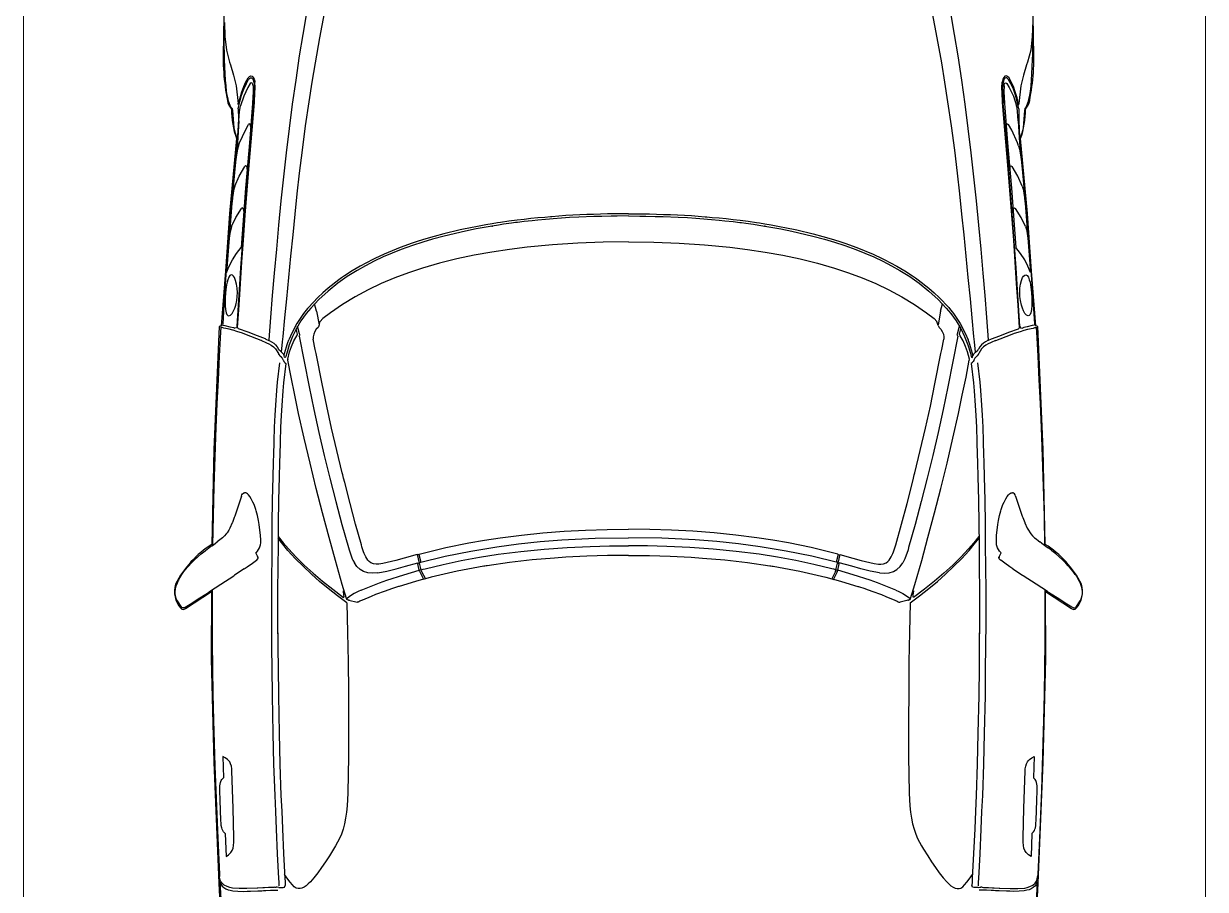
# Model space of a CAD drawing. Header units: inches. Extents: x 13 to 261, y -112 to -47.
# Drawn here: x 80.08 to 82.48, y -69.636 to -67.878 of the extents above; entities that cross this region are included whole.
import ezdxf

# ---------------------------------------------------------------- set-up
doc = ezdxf.new("R2010")
doc.units = ezdxf.units.IN
doc.header["$MEASUREMENT"] = 0
doc.layers.add('CAJONES', color=3, linetype='Continuous', lineweight=20)
doc.layers.add('CONTORNO', color=7, linetype='Continuous')

msp = doc.modelspace()

# ---------------------------------------------------------------- linework, layer by layer
for p, q in [((80.4982, -67.9566), (80.5, -67.962)), ((82.1186, -67.9566), (82.1168, -67.962)), ((80.5492, -67.995), (80.5496, -67.997)), ((82.0676, -67.995), (82.0672, -67.997)), ((80.5036, -68.0504), (80.504, -68.0544)), ((82.1132, -68.0504), (82.1128, -68.0544)), ((80.6748, -68.462), (80.6708, -68.447)), ((81.942, -68.462), (81.946, -68.447)), ((80.6748, -68.462), (80.6798, -68.49)), ((81.942, -68.462), (81.937, -68.49)), ((80.6404, -68.5078), (80.6364, -68.4924)), ((80.6798, -68.491), (80.6778, -68.4948)), ((81.937, -68.491), (81.939, -68.4948)), ((81.9764, -68.5078), (81.9804, -68.4924)), ((80.6362, -68.5084), (80.6336, -68.4978)), ((81.9806, -68.5084), (81.9832, -68.4978)), ((80.6162, -68.5592), (80.6164, -68.5598)), ((80.6162, -68.5606), (80.6162, -68.5604)), ((82.0006, -68.5592), (82.0004, -68.5598)), ((82.0006, -68.5606), (82.0006, -68.5604)), ((80.5222, -68.8376), (80.509, -68.8782)), ((82.0946, -68.8376), (82.1078, -68.8782)), ((80.509, -68.8782), (80.5078, -68.8808)), ((82.1078, -68.8782), (82.109, -68.8808)), ((80.7396, -68.9422), (80.7408, -68.9464)), ((80.7408, -68.9464), (80.7474, -68.9652)), ((81.876, -68.9464), (81.8694, -68.9652)), ((81.8772, -68.9422), (81.876, -68.9464)), ((80.7474, -68.9652), (80.7486, -68.9676)), ((80.7486, -68.9676), (80.7516, -68.9732)), ((80.8824, -68.956), (80.8794, -68.9566)), ((80.8794, -68.9562), (80.883, -68.974)), ((80.8836, -68.9738), (80.8806, -68.9746)), ((80.883, -68.9552), (80.8914, -68.9532)), ((80.8842, -68.9724), (80.8836, -68.9738)), ((80.8872, -68.9874), (80.8842, -68.974)), ((81.7338, -68.9552), (81.7254, -68.9532)), ((81.7296, -68.9874), (81.7326, -68.974)), ((81.7326, -68.9724), (81.7332, -68.9738)), ((81.7332, -68.9738), (81.7362, -68.9746)), ((81.7374, -68.9562), (81.7338, -68.974)), ((81.7344, -68.956), (81.7374, -68.9566)), ((81.8682, -68.9676), (81.8652, -68.9732)), ((81.8694, -68.9652), (81.8682, -68.9676)), ((80.5276, -68.9854), (80.508, -68.9982)), ((80.8862, -68.9872), (80.8834, -68.988)), ((80.8846, -68.9916), (80.8922, -69.0064)), ((80.8862, -68.9872), (80.8872, -68.9874)), ((80.8882, -68.9906), (80.8872, -68.9874)), ((80.8882, -68.9906), (80.8958, -69.0054)), ((81.7286, -68.9906), (81.721, -69.0054)), ((81.7322, -68.9916), (81.7246, -69.0064)), ((81.7286, -68.9906), (81.7296, -68.9874)), ((81.7306, -68.9872), (81.7296, -68.9874)), ((81.7306, -68.9872), (81.7334, -68.988)), ((82.0892, -68.9854), (82.1088, -68.9982)), ((80.7654, -69.0284), (80.8026, -69.0134)), ((80.8952, -69.0058), (80.8922, -69.0066)), ((80.8958, -69.0054), (80.8952, -69.0058)), ((80.9074, -69.0024), (80.8958, -69.0054)), ((81.7094, -69.0024), (81.721, -69.0054)), ((81.721, -69.0054), (81.7216, -69.0058)), ((81.7216, -69.0058), (81.7246, -69.0066)), ((81.8514, -69.0284), (81.8142, -69.0134)), ((80.7304, -69.0386), (80.7292, -69.0296)), ((80.7294, -69.0434), (80.7306, -69.0412)), ((80.7306, -69.0412), (80.7304, -69.0386)), ((81.8862, -69.0412), (81.8864, -69.0386)), ((81.8874, -69.0434), (81.8862, -69.0412)), ((81.8864, -69.0386), (81.8876, -69.0296)), ((80.3918, -69.0504), (80.4006, -69.0636)), ((80.7384, -69.0484), (80.7404, -69.049)), ((80.7404, -69.049), (80.757, -69.0532)), ((81.8764, -69.049), (81.8598, -69.0532)), ((81.8784, -69.0484), (81.8764, -69.049)), ((82.225, -69.0504), (82.2162, -69.0636)), ((80.4844, -69.3666), (80.4856, -69.4096)), ((82.1324, -69.3666), (82.1312, -69.4096)), ((80.4894, -69.5224), (80.491, -69.5692)), ((82.1274, -69.5224), (82.1258, -69.5692)), ((80.59, -69.632), (80.5926, -69.632)), ((82.0268, -69.632), (82.0242, -69.632))]:
    msp.add_line(p, q)
for points in [[(80.6546, -67.8564), (80.6468, -67.8998), (80.6398, -67.9434), (80.6324, -67.9926), (80.6254, -68.0418), (80.6192, -68.0912), (80.6132, -68.1406), (80.6078, -68.1894), (80.6026, -68.2382), (80.5978, -68.2872), (80.5932, -68.336), (80.5888, -68.385), (80.5848, -68.43), (80.5812, -68.475), (80.5778, -68.52)], [(80.6068, -68.5134), (80.6106, -68.4752), (80.6142, -68.437), (80.6186, -68.3936), (80.6228, -68.3504), (80.627, -68.307), (80.6312, -68.2652), (80.6356, -68.2234), (80.6404, -68.1816), (80.646, -68.1352), (80.6526, -68.0858), (80.6598, -68.0366), (80.6658, -67.997), (80.6724, -67.9574), (80.6814, -67.907), (80.691, -67.8568)], [(82.01, -68.5134), (82.0062, -68.4752), (82.0026, -68.437), (81.9982, -68.3936), (81.994, -68.3504), (81.9898, -68.307), (81.9856, -68.2652), (81.9812, -68.2234), (81.9764, -68.1816), (81.9708, -68.1352), (81.9642, -68.0858), (81.957, -68.0366), (81.951, -67.997), (81.9444, -67.9574), (81.9354, -67.907), (81.9258, -67.8568)], [(81.9622, -67.8564), (81.97, -67.8998), (81.977, -67.9434), (81.9844, -67.9926), (81.9914, -68.0418), (81.9976, -68.0912), (82.0036, -68.1406), (82.009, -68.1894), (82.0142, -68.2382), (82.019, -68.2872), (82.0236, -68.336), (82.028, -68.385), (82.032, -68.43), (82.0356, -68.475), (82.039, -68.52)], [(80.5036, -68.0504), (80.5016, -68.0482), (80.4994, -68.044), (80.4962, -68.0354), (80.4952, -68.0314), (80.4936, -68.024), (80.4922, -68.015), (80.491, -68.0046), (80.49, -67.9928), (80.489, -67.9796), (80.4884, -67.966), (80.4884, -67.9642), (80.488, -67.9522), (80.4876, -67.9396), (80.4874, -67.9226), (80.4874, -67.9192), (80.4874, -67.9), (80.4876, -67.8802)], [(80.4876, -67.8758), (80.4888, -67.904), (80.4916, -67.9322), (80.4982, -67.9566)], [(80.4876, -67.887), (80.4876, -67.8856), (80.4876, -67.885), (80.4876, -67.886)], [(82.1132, -68.0504), (82.1152, -68.0482), (82.1174, -68.044), (82.1206, -68.0354), (82.1216, -68.0314), (82.1232, -68.024), (82.1246, -68.015), (82.1258, -68.0046), (82.1268, -67.9928), (82.1278, -67.9796), (82.1284, -67.966), (82.1284, -67.9642), (82.1288, -67.9522), (82.1292, -67.9396), (82.1294, -67.9226), (82.1294, -67.9192), (82.1294, -67.9), (82.1292, -67.8802)], [(82.1292, -67.8758), (82.128, -67.904), (82.1252, -67.9322), (82.1186, -67.9566)], [(82.1292, -67.887), (82.1292, -67.8856), (82.1292, -67.885), (82.1292, -67.886)], [(80.5, -67.962), (80.5062, -67.983), (80.5114, -68.0046), (80.5156, -68.0402)], [(82.1168, -67.962), (82.1106, -67.983), (82.1054, -68.0046), (82.1012, -68.0402)], [(80.5158, -68.0509), (80.5188, -68.0362), (80.5226, -68.0234), (80.5268, -68.0114), (80.5322, -67.9996), (80.5368, -67.9918), (80.5384, -67.9896), (80.5404, -67.9882), (80.5424, -67.988), (80.5446, -67.9894), (80.5464, -67.9924), (80.5476, -67.9966), (80.5484, -68.0014), (80.5485, -68.0103)], [(80.5162, -68.0414), (80.5194, -68.0288), (80.523, -68.0164), (80.5268, -68.0058), (80.5304, -67.9974), (80.5356, -67.9882), (80.5384, -67.9852), (80.5416, -67.9842), (80.544, -67.985), (80.5462, -67.9872), (80.548, -67.9906), (80.5492, -67.995)], [(82.1006, -68.0414), (82.0974, -68.0288), (82.0938, -68.0164), (82.09, -68.0058), (82.0864, -67.9974), (82.0812, -67.9882), (82.0784, -67.9852), (82.0752, -67.9842), (82.0728, -67.985), (82.0706, -67.9872), (82.0688, -67.9906), (82.0676, -67.995)], [(82.101, -68.0509), (82.098, -68.0362), (82.0942, -68.0234), (82.09, -68.0114), (82.0846, -67.9996), (82.08, -67.9918), (82.0784, -67.9896), (82.0764, -67.9882), (82.0744, -67.988), (82.0722, -67.9894), (82.0704, -67.9924), (82.0692, -67.9966), (82.0684, -68.0014), (82.0682, -68.0103)], [(80.5145, -68.4949), (80.5174, -68.45), (80.5202, -68.4058), (80.5232, -68.3618), (80.5262, -68.3176), (80.53, -68.2668), (80.5338, -68.216), (80.5378, -68.1654), (80.5418, -68.118), (80.546, -68.0704), (80.5486, -68.0376), (80.5496, -68.0184), (80.55, -68.0086), (80.5496, -67.997)], [(80.5458, -68.0044), (80.5452, -68.0014), (80.544, -67.9992), (80.542, -67.9984), (80.5402, -67.9996), (80.5352, -68.0074), (80.5268, -68.0256), (80.5204, -68.0452)], [(80.5458, -68.0044), (80.546, -68.0162), (80.5456, -68.0278), (80.545, -68.0394), (80.5442, -68.049), (80.5384, -68.12), (80.5344, -68.1662), (80.5308, -68.2124), (80.5272, -68.2586), (80.5236, -68.3048), (80.5216, -68.3326)], [(80.5485, -68.0103), (80.5482, -68.0226), (80.5472, -68.0394)], [(82.1022, -68.4949), (82.0994, -68.45), (82.0966, -68.4058), (82.0936, -68.3618), (82.0906, -68.3176), (82.0868, -68.2668), (82.083, -68.216), (82.079, -68.1654), (82.075, -68.118), (82.0708, -68.0704), (82.0682, -68.0376), (82.0672, -68.0184), (82.0668, -68.0086), (82.0672, -67.997)], [(82.0682, -68.0103), (82.0686, -68.0226), (82.0696, -68.0394)], [(82.071, -68.0044), (82.0708, -68.0162), (82.0712, -68.0278), (82.0718, -68.0394), (82.0726, -68.049), (82.0784, -68.12), (82.0824, -68.1662), (82.086, -68.2124), (82.0896, -68.2586), (82.0932, -68.3048), (82.0952, -68.3326)], [(82.071, -68.0044), (82.0716, -68.0014), (82.0728, -67.9992), (82.0748, -67.9984), (82.0766, -67.9996), (82.0816, -68.0074), (82.09, -68.0256), (82.0964, -68.0452)], [(80.5136, -68.4926), (80.5184, -68.4184), (80.5212, -68.374), (80.5244, -68.3296), (80.5284, -68.2734), (80.5326, -68.2174), (80.5374, -68.1582), (80.5424, -68.099), (80.5472, -68.0394)], [(82.1032, -68.4926), (82.0984, -68.4184), (82.0956, -68.374), (82.0924, -68.3296), (82.0884, -68.2734), (82.0842, -68.2174), (82.0794, -68.1582), (82.0744, -68.099), (82.0696, -68.0394)], [(80.504, -68.0544), (80.507, -68.0898), (80.5082, -68.096), (80.5102, -68.1022), (80.5132, -68.1112)], [(80.5158, -68.0509), (80.516, -68.0712), (80.5148, -68.0962), (80.5132, -68.1212)], [(80.5156, -68.0402), (80.516, -68.0416), (80.5162, -68.0414)], [(80.517, -68.043), (80.5164, -68.0426), (80.5158, -68.0418), (80.5156, -68.0402)], [(80.517, -68.0754), (80.5176, -68.0658), (80.5184, -68.0568), (80.5194, -68.049), (80.5204, -68.0452)], [(82.0998, -68.0754), (82.0992, -68.0658), (82.0984, -68.0568), (82.0974, -68.049), (82.0964, -68.0452)], [(82.0998, -68.043), (82.1004, -68.0426), (82.101, -68.0418), (82.1012, -68.0402)], [(82.1012, -68.0402), (82.1008, -68.0416), (82.1006, -68.0414)], [(82.101, -68.0509), (82.1008, -68.0712), (82.102, -68.0962), (82.1036, -68.1212)], [(82.1128, -68.0544), (82.1098, -68.0898), (82.1086, -68.096), (82.1066, -68.1022), (82.1036, -68.1112)], [(80.517, -68.0754), (80.5142, -68.12), (80.509, -68.1726), (80.5044, -68.2252), (80.5, -68.278), (80.4958, -68.3306), (80.492, -68.3834), (80.4972, -68.3704), (80.5038, -68.3574), (80.512, -68.3448), (80.5216, -68.3326)], [(80.5162, -68.1264), (80.5186, -68.12), (80.5302, -68.0946), (80.5366, -68.083)], [(80.541, -68.0884), (80.5408, -68.085), (80.54, -68.0826), (80.5384, -68.0816), (80.5366, -68.083)], [(82.0758, -68.0884), (82.076, -68.085), (82.0768, -68.0826), (82.0784, -68.0816), (82.0802, -68.083)], [(82.1006, -68.1264), (82.0982, -68.12), (82.0866, -68.0946), (82.0802, -68.083)], [(82.0998, -68.0754), (82.1026, -68.12), (82.1078, -68.1726), (82.1124, -68.2252), (82.1168, -68.278), (82.121, -68.3306), (82.1248, -68.3834), (82.1196, -68.3704), (82.113, -68.3574), (82.1048, -68.3448), (82.0952, -68.3326)], [(80.5132, -68.1212), (80.5116, -68.1374), (80.507, -68.1874), (80.5026, -68.2374), (80.4984, -68.2874), (80.4944, -68.3374), (80.4908, -68.3874), (80.4874, -68.4374), (80.4842, -68.4874), (80.484, -68.4902)], [(80.5162, -68.1264), (80.5144, -68.1328), (80.5128, -68.1404), (80.5114, -68.149), (80.5104, -68.158)], [(82.1006, -68.1264), (82.1024, -68.1328), (82.104, -68.1404), (82.1054, -68.149), (82.1064, -68.158)], [(82.1036, -68.1212), (82.1052, -68.1374), (82.1098, -68.1874), (82.1142, -68.2374), (82.1184, -68.2874), (82.1224, -68.3374), (82.126, -68.3874), (82.1294, -68.4374), (82.1326, -68.4874), (82.1328, -68.4902)], [(80.5088, -68.208), (80.5176, -68.1878), (80.5294, -68.168)], [(80.5338, -68.1738), (80.5338, -68.1702), (80.5328, -68.1678), (80.5312, -68.1668), (80.5294, -68.168)], [(82.083, -68.1738), (82.083, -68.1702), (82.084, -68.1678), (82.0856, -68.1668), (82.0874, -68.168)], [(82.108, -68.208), (82.0992, -68.1878), (82.0874, -68.168)], [(80.5088, -68.208), (80.5068, -68.2144), (80.5054, -68.2222), (80.504, -68.231), (80.5032, -68.2404)], [(82.108, -68.208), (82.11, -68.2144), (82.1114, -68.2222), (82.1128, -68.231), (82.1136, -68.2404)], [(80.5024, -68.2898), (80.511, -68.2714), (80.5226, -68.2534)], [(80.5272, -68.2592), (80.527, -68.2558), (80.526, -68.2534), (80.5244, -68.2522), (80.5226, -68.2534)], [(82.0896, -68.2592), (82.0898, -68.2558), (82.0908, -68.2534), (82.0924, -68.2522), (82.0942, -68.2534)], [(82.1144, -68.2898), (82.1058, -68.2714), (82.0942, -68.2534)], [(81.3084, -68.2686), (81.2852, -68.2688), (81.2734, -68.269), (81.2544, -68.2694), (81.238, -68.2698), (81.2074, -68.271), (81.1886, -68.272), (81.172, -68.2732), (81.1554, -68.2744), (81.1478, -68.275), (81.1398, -68.2758), (81.1244, -68.2772), (81.1126, -68.2784), (81.0962, -68.28), (81.0826, -68.2818), (81.079, -68.2822), (81.0704, -68.2834), (81.0546, -68.2856), (81.044, -68.287), (81.0314, -68.289), (81.015, -68.2918), (80.9988, -68.2948), (80.977, -68.2992), (80.9338, -68.3094), (80.9102, -68.3156), (80.8904, -68.3216), (80.8694, -68.3284), (80.8468, -68.3366), (80.81, -68.3518), (80.792, -68.3604), (80.7744, -68.3696), (80.7572, -68.3792), (80.7372, -68.3916), (80.718, -68.4052), (80.6982, -68.421), (80.6794, -68.4382), (80.663, -68.4558), (80.6538, -68.467), (80.6432, -68.4816), (80.6338, -68.4972), (80.626, -68.5134), (80.6194, -68.5302), (80.6142, -68.5472), (80.6124, -68.5542)], [(81.3084, -68.2642), (81.2942, -68.2642), (81.28, -68.2644), (81.266, -68.2646), (81.2518, -68.265), (81.2376, -68.2654), (81.2234, -68.2658), (81.2092, -68.2664), (81.195, -68.2672), (81.1808, -68.268), (81.1668, -68.269), (81.1526, -68.2702), (81.1496, -68.2704), (81.1384, -68.2714), (81.1244, -68.2726), (81.1102, -68.274), (81.0962, -68.2756), (81.082, -68.2772), (81.0656, -68.2794), (81.0482, -68.282), (81.0424, -68.2828), (81.0314, -68.2846), (81.0188, -68.2866), (80.9982, -68.2904), (80.991, -68.2918), (80.9668, -68.297), (80.9334, -68.3048), (80.9136, -68.3102), (80.8918, -68.3166), (80.877, -68.3212), (80.8692, -68.3238), (80.8692, -68.3238)], [(81.3084, -68.2642), (81.3226, -68.2642), (81.3368, -68.2644), (81.3508, -68.2646), (81.365, -68.265), (81.3792, -68.2654), (81.3934, -68.2658), (81.4076, -68.2664), (81.4218, -68.2672), (81.436, -68.268), (81.45, -68.269), (81.4642, -68.2702), (81.4672, -68.2704), (81.4784, -68.2714), (81.4924, -68.2726), (81.5066, -68.274), (81.5206, -68.2756), (81.5348, -68.2772), (81.5512, -68.2794), (81.5686, -68.282), (81.5744, -68.2828), (81.5854, -68.2846), (81.598, -68.2866), (81.6186, -68.2904), (81.6258, -68.2918), (81.65, -68.297), (81.6834, -68.3048), (81.7032, -68.3102), (81.725, -68.3166), (81.7398, -68.3212), (81.7476, -68.3238), (81.7476, -68.3238)], [(81.3084, -68.2686), (81.3316, -68.2688), (81.3434, -68.269), (81.3624, -68.2694), (81.3788, -68.2698), (81.4094, -68.271), (81.4282, -68.272), (81.4448, -68.2732), (81.4614, -68.2744), (81.469, -68.275), (81.477, -68.2758), (81.4924, -68.2772), (81.5042, -68.2784), (81.5206, -68.28), (81.5342, -68.2818), (81.5378, -68.2822), (81.5464, -68.2834), (81.5622, -68.2856), (81.5728, -68.287), (81.5854, -68.289), (81.6018, -68.2918), (81.618, -68.2948), (81.6398, -68.2992), (81.683, -68.3094), (81.7066, -68.3156), (81.7264, -68.3216), (81.7474, -68.3284), (81.77, -68.3366), (81.8068, -68.3518), (81.8248, -68.3604), (81.8424, -68.3696), (81.8596, -68.3792), (81.8796, -68.3916), (81.8988, -68.4052), (81.9186, -68.421), (81.9374, -68.4382), (81.9538, -68.4558), (81.963, -68.467), (81.9736, -68.4816), (81.983, -68.4972), (81.9908, -68.5134), (81.9974, -68.5302), (82.0026, -68.5472), (82.0044, -68.5542)], [(80.5024, -68.2898), (80.5004, -68.296), (80.4988, -68.3042), (80.4974, -68.3134), (80.4964, -68.3232)], [(82.1144, -68.2898), (82.1164, -68.296), (82.118, -68.3042), (82.1194, -68.3134), (82.1204, -68.3232)], [(80.8692, -68.3238), (80.8692, -68.3238), (80.8444, -68.3328), (80.8118, -68.3462), (80.793, -68.355), (80.789, -68.357), (80.7632, -68.3706), (80.747, -68.3802), (80.7314, -68.3902), (80.7256, -68.3944), (80.72, -68.3982), (80.6986, -68.415), (80.6878, -68.4244), (80.6774, -68.4342), (80.6582, -68.4546), (80.6564, -68.4568), (80.6484, -68.4668), (80.6346, -68.4872), (80.6246, -68.5064), (80.6186, -68.5204)], [(81.3084, -68.3214), (81.2568, -68.322), (81.2054, -68.324), (81.1538, -68.3272), (81.1026, -68.332), (81.0666, -68.3364), (81.0308, -68.3418), (80.995, -68.3482), (80.9596, -68.3558), (80.9246, -68.3646), (80.8898, -68.3746), (80.8614, -68.384), (80.8336, -68.3944), (80.8062, -68.406), (80.7794, -68.4188), (80.753, -68.4328), (80.7276, -68.4482), (80.703, -68.465), (80.6874, -68.4768)], [(81.3084, -68.3214), (81.36, -68.322), (81.4114, -68.324), (81.463, -68.3272), (81.5142, -68.332), (81.5502, -68.3364), (81.586, -68.3418), (81.6218, -68.3482), (81.6572, -68.3558), (81.6922, -68.3646), (81.727, -68.3746), (81.7554, -68.384), (81.7832, -68.3944), (81.8106, -68.406), (81.8374, -68.4188), (81.8638, -68.4328), (81.8892, -68.4482), (81.9138, -68.465), (81.9294, -68.4768)], [(81.7476, -68.3238), (81.7476, -68.3238), (81.7724, -68.3328), (81.805, -68.3462), (81.8238, -68.355), (81.8278, -68.357), (81.8536, -68.3706), (81.8698, -68.3802), (81.8854, -68.3902), (81.8912, -68.3944), (81.8968, -68.3982), (81.9182, -68.415), (81.929, -68.4244), (81.9394, -68.4342), (81.9586, -68.4546), (81.9604, -68.4568), (81.9684, -68.4668), (81.9822, -68.4872), (81.9922, -68.5064), (81.9982, -68.5204)], [(80.5016, -68.3882), (80.4988, -68.3894), (80.4964, -68.3928), (80.4944, -68.398), (80.493, -68.4028), (80.492, -68.4084), (80.4906, -68.4178), (80.4898, -68.4258), (80.4892, -68.4342), (80.489, -68.4426), (80.489, -68.4506), (80.4898, -68.4588), (80.4912, -68.4654), (80.4926, -68.4686), (80.4944, -68.4708), (80.4966, -68.4714), (80.5, -68.47), (80.5032, -68.4666), (80.5064, -68.461), (80.5086, -68.4558), (80.5106, -68.45), (80.5126, -68.4406), (80.5136, -68.4324), (80.514, -68.4242), (80.5136, -68.4154), (80.5124, -68.4074), (80.5104, -68.3998), (80.508, -68.3938), (80.506, -68.3908), (80.5038, -68.3888), (80.5016, -68.3882)], [(82.1152, -68.3882), (82.118, -68.3894), (82.1204, -68.3928), (82.1224, -68.398), (82.1238, -68.4028), (82.1248, -68.4084), (82.1262, -68.4178), (82.127, -68.4258), (82.1276, -68.4342), (82.1278, -68.4426), (82.1278, -68.4506), (82.127, -68.4588), (82.1256, -68.4654), (82.1242, -68.4686), (82.1224, -68.4708), (82.1202, -68.4714), (82.1168, -68.47), (82.1136, -68.4666), (82.1104, -68.461), (82.1082, -68.4558), (82.1062, -68.45), (82.1042, -68.4406), (82.1032, -68.4324), (82.1028, -68.4242), (82.1032, -68.4154), (82.1044, -68.4074), (82.1064, -68.3998), (82.1088, -68.3938), (82.1108, -68.3908), (82.113, -68.3888), (82.1152, -68.3882)], [(80.4806, -68.4946), (80.48, -68.5048), (80.4772, -68.553), (80.4748, -68.6014), (80.4724, -68.6498), (80.4704, -68.6982), (80.468, -68.758), (80.4662, -68.8178), (80.4646, -68.8776), (80.4636, -68.9376)], [(80.5628, -68.5218), (80.5622, -68.5216), (80.5534, -68.518), (80.5416, -68.5132), (80.5326, -68.5098), (80.5244, -68.5068), (80.5126, -68.503), (80.5052, -68.5008), (80.5048, -68.5006), (80.4972, -68.4988), (80.4908, -68.4974), (80.4862, -68.4962), (80.483, -68.4954), (80.4816, -68.495), (80.4806, -68.4946)], [(80.484, -68.4902), (80.4884, -68.4912), (80.4988, -68.4936), (80.5058, -68.4954), (80.5086, -68.4962)], [(80.5136, -68.4926), (80.512, -68.4956), (80.5086, -68.4962)], [(80.5145, -68.4949), (80.5148, -68.4962), (80.5164, -68.498)], [(80.6778, -68.4948), (80.674, -68.4988), (80.6712, -68.5034), (80.669, -68.5088), (80.668, -68.514), (80.6682, -68.519)], [(80.6798, -68.491), (80.6822, -68.483), (80.6874, -68.4768)], [(81.937, -68.491), (81.9346, -68.483), (81.9294, -68.4768)], [(81.939, -68.4948), (81.9428, -68.4988), (81.9456, -68.5034), (81.9478, -68.5088), (81.9488, -68.514), (81.9486, -68.519)], [(82.054, -68.5218), (82.0546, -68.5216), (82.0634, -68.518), (82.0752, -68.5132), (82.0842, -68.5098), (82.0924, -68.5068), (82.1042, -68.503), (82.1116, -68.5008), (82.112, -68.5006), (82.1196, -68.4988), (82.126, -68.4974), (82.1306, -68.4962), (82.1338, -68.4954), (82.1352, -68.495), (82.1362, -68.4946)], [(82.1022, -68.4949), (82.102, -68.4962), (82.1004, -68.498)], [(82.1032, -68.4926), (82.1048, -68.4956), (82.1082, -68.4962)], [(82.1328, -68.4902), (82.1284, -68.4912), (82.118, -68.4936), (82.111, -68.4954), (82.1082, -68.4962)], [(82.1362, -68.4946), (82.1368, -68.5048), (82.1396, -68.553), (82.142, -68.6014), (82.1444, -68.6498), (82.1464, -68.6982), (82.1488, -68.758), (82.1506, -68.8178), (82.1522, -68.8776), (82.1532, -68.9376)], [(80.5714, -68.5184), (80.5546, -68.5118), (80.5362, -68.5048), (80.5164, -68.498)], [(80.5714, -68.5184), (80.572, -68.5186), (80.578, -68.5214), (80.5784, -68.5216), (80.5832, -68.524), (80.5878, -68.5272), (80.5916, -68.5306), (80.5946, -68.5346), (80.5974, -68.5388)], [(80.6036, -68.5453), (80.6058, -68.5242), (80.6068, -68.5134)], [(80.6162, -68.5592), (80.62, -68.5448), (80.6238, -68.5334), (80.6286, -68.5224), (80.6348, -68.512), (80.6352, -68.5114), (80.6356, -68.5108), (80.6362, -68.5084)], [(80.6396, -68.5124), (80.64, -68.5116), (80.6406, -68.511)], [(80.6396, -68.5124), (80.6596, -68.6154), (80.6694, -68.6618), (80.6796, -68.7082), (80.6906, -68.7548), (80.702, -68.8014), (80.7138, -68.8482), (80.7264, -68.8952), (80.7396, -68.9422)], [(80.6406, -68.511), (80.6408, -68.5096), (80.6404, -68.5078)], [(80.6738, -68.548), (80.6722, -68.5398), (80.6682, -68.519)], [(81.9772, -68.5124), (81.9572, -68.6154), (81.9474, -68.6618), (81.9372, -68.7082), (81.9262, -68.7548), (81.9148, -68.8014), (81.903, -68.8482), (81.8904, -68.8952), (81.8772, -68.9422)], [(81.943, -68.548), (81.9446, -68.5398), (81.9486, -68.519)], [(81.9762, -68.511), (81.976, -68.5096), (81.9764, -68.5078)], [(81.9772, -68.5124), (81.9768, -68.5116), (81.9762, -68.511)], [(82.0006, -68.5592), (81.9968, -68.5448), (81.993, -68.5334), (81.9882, -68.5224), (81.982, -68.512), (81.9816, -68.5114), (81.9812, -68.5108), (81.9806, -68.5084)], [(82.0131, -68.5453), (82.011, -68.5242), (82.01, -68.5134)], [(82.0454, -68.5184), (82.0448, -68.5186), (82.0388, -68.5214), (82.0384, -68.5216), (82.0336, -68.524), (82.029, -68.5272), (82.0252, -68.5306), (82.0222, -68.5346), (82.0194, -68.5388)], [(82.0454, -68.5184), (82.0622, -68.5118), (82.0806, -68.5048), (82.1004, -68.498)], [(80.5628, -68.5218), (80.5718, -68.5256), (80.5734, -68.5262), (80.5778, -68.5284), (80.5828, -68.5312), (80.5874, -68.5346), (80.5912, -68.5386), (80.5972, -68.548), (80.5974, -68.5486), (80.5978, -68.549), (80.5982, -68.5498), (80.6004, -68.5526), (80.6016, -68.5538), (80.602, -68.554), (80.6046, -68.557), (80.605, -68.5574), (80.607, -68.5614), (80.6074, -68.5624), (80.6082, -68.5642), (80.6098, -68.5654)], [(80.578, -68.5214), (80.578, -68.5214), (80.5778, -68.52)], [(80.6036, -68.5452), (80.6006, -68.5428), (80.5992, -68.5414), (80.5986, -68.5406), (80.598, -68.5398), (80.5974, -68.5388)], [(80.609, -68.5522), (80.61, -68.548), (80.6138, -68.5346), (80.6152, -68.5298), (80.6168, -68.5254), (80.6186, -68.5204)], [(82.0078, -68.5522), (82.0068, -68.548), (82.003, -68.5346), (82.0016, -68.5298), (82, -68.5254), (81.9982, -68.5204)], [(82.054, -68.5218), (82.045, -68.5256), (82.0434, -68.5262), (82.039, -68.5284), (82.034, -68.5312), (82.0294, -68.5346), (82.0256, -68.5386), (82.0196, -68.548), (82.0194, -68.5486), (82.019, -68.549), (82.0186, -68.5498), (82.0164, -68.5526), (82.0152, -68.5538), (82.0148, -68.554), (82.0122, -68.557), (82.0118, -68.5574), (82.0098, -68.5614), (82.0094, -68.5624), (82.0086, -68.5642), (82.007, -68.5654)], [(82.0132, -68.5452), (82.0162, -68.5428), (82.0176, -68.5414), (82.0182, -68.5406), (82.0188, -68.5398), (82.0194, -68.5388)], [(82.0388, -68.5214), (82.0388, -68.5214), (82.039, -68.52)], [(80.5997, -68.5667), (80.5949, -68.6061), (80.5934, -68.6229), (80.5914, -68.6528), (80.5902, -68.6729), (80.589, -68.6973), (80.589, -68.7024), (80.5882, -68.7214), (80.588, -68.7291), (80.5874, -68.7517), (80.5868, -68.7696), (80.586, -68.7981), (80.585, -68.8458), (80.5842, -68.8935), (80.5838, -68.9365), (80.583, -69.0286), (80.583, -69.0498), (80.583, -69.0939), (80.5832, -69.1421), (80.5838, -69.1904), (80.5844, -69.2387), (80.5844, -69.243), (80.586, -69.3189), (80.5876, -69.3822), (80.5898, -69.4457), (80.5912, -69.478), (80.5926, -69.5138), (80.595, -69.5641), (80.5976, -69.6143), (80.598, -69.6217), (80.5984, -69.6291)], [(80.6036, -68.5452), (80.6046, -68.546), (80.607, -68.5488), (80.609, -68.5528)], [(80.6104, -68.5558), (80.61, -68.5556), (80.6098, -68.5552), (80.609, -68.5528)], [(80.6098, -68.5654), (80.6098, -68.5654), (80.6102, -68.5664), (80.6102, -68.5666), (80.6124, -68.5682)], [(80.6124, -68.5542), (80.6116, -68.5554), (80.6104, -68.5558)], [(80.6162, -68.5606), (80.6164, -68.56), (80.6164, -68.5598)], [(80.6164, -68.5614), (80.6162, -68.561), (80.6162, -68.5606)], [(80.713, -68.9682), (80.7002, -68.9218), (80.687, -68.8716), (80.6742, -68.8218), (80.6616, -68.7708), (80.6498, -68.72), (80.6384, -68.6696), (80.6306, -68.6326), (80.623, -68.5958), (80.6164, -68.5614)], [(80.8794, -68.9562), (80.853, -68.9634), (80.8358, -68.9682), (80.8184, -68.9724), (80.8096, -68.9742), (80.801, -68.9754), (80.7962, -68.9758), (80.7906, -68.9752), (80.7852, -68.9732), (80.7818, -68.9706), (80.7788, -68.9674), (80.7748, -68.961), (80.7716, -68.954), (80.7702, -68.9504), (80.767, -68.9402), (80.7658, -68.9362), (80.754, -68.8942), (80.7428, -68.8522), (80.732, -68.8102), (80.7296, -68.8008), (80.728, -68.7944), (80.728, -68.7944), (80.727, -68.7902), (80.716, -68.745), (80.7054, -68.6998), (80.6954, -68.6546), (80.686, -68.6098), (80.6738, -68.548)], [(81.7374, -68.9562), (81.7638, -68.9634), (81.781, -68.9682), (81.7984, -68.9724), (81.8072, -68.9742), (81.8158, -68.9754), (81.8206, -68.9758), (81.8262, -68.9752), (81.8316, -68.9732), (81.835, -68.9706), (81.838, -68.9674), (81.842, -68.961), (81.8452, -68.954), (81.8466, -68.9504), (81.8498, -68.9402), (81.851, -68.9362), (81.8628, -68.8942), (81.874, -68.8522), (81.8848, -68.8102), (81.8872, -68.8008), (81.8888, -68.7944), (81.8888, -68.7944), (81.8898, -68.7902), (81.9008, -68.745), (81.9114, -68.6998), (81.9214, -68.6546), (81.9308, -68.6098), (81.943, -68.548)], [(81.9038, -68.9682), (81.9166, -68.9218), (81.9298, -68.8716), (81.9426, -68.8218), (81.9552, -68.7708), (81.967, -68.72), (81.9784, -68.6696), (81.9862, -68.6326), (81.9938, -68.5958), (82.0004, -68.5614)], [(82.0006, -68.5606), (82.0004, -68.56), (82.0004, -68.5598)], [(82.0004, -68.5614), (82.0006, -68.561), (82.0006, -68.5606)], [(82.0044, -68.5542), (82.0052, -68.5554), (82.0064, -68.5558)], [(82.007, -68.5654), (82.007, -68.5654), (82.0066, -68.5664), (82.0066, -68.5666), (82.0044, -68.5682)], [(82.0064, -68.5558), (82.0068, -68.5556), (82.007, -68.5552), (82.0078, -68.5528)], [(82.0132, -68.5452), (82.0122, -68.546), (82.0098, -68.5488), (82.0078, -68.5528)], [(82.0171, -68.5667), (82.0219, -68.6061), (82.0233, -68.6229), (82.0253, -68.6528), (82.0265, -68.6729), (82.0278, -68.6973), (82.0278, -68.7024), (82.0286, -68.7214), (82.0288, -68.7291), (82.0294, -68.7517), (82.03, -68.7696), (82.0308, -68.7981), (82.0318, -68.8458), (82.0326, -68.8935), (82.033, -68.9365), (82.0338, -69.0286), (82.0338, -69.0498), (82.0338, -69.0939), (82.0336, -69.1421), (82.033, -69.1904), (82.0324, -69.2387), (82.0324, -69.243), (82.0308, -69.3189), (82.0292, -69.3822), (82.027, -69.4457), (82.0255, -69.478), (82.0241, -69.5138), (82.0217, -69.5641), (82.0191, -69.6143), (82.0187, -69.6217), (82.0183, -69.6291)], [(80.6124, -68.5682), (80.6076, -68.6074), (80.6062, -68.6238), (80.6042, -68.6536), (80.603, -68.6736), (80.6018, -68.6976), (80.6018, -68.7026), (80.601, -68.7218), (80.6008, -68.7294), (80.6002, -68.752), (80.5996, -68.77), (80.5988, -68.7984), (80.5978, -68.846), (80.597, -68.8936), (80.5966, -68.9366), (80.5962, -68.9826), (80.5958, -69.0286), (80.5958, -69.0498), (80.5958, -69.0938), (80.596, -69.142), (80.5966, -69.1902), (80.5972, -69.2386), (80.5972, -69.2428), (80.5988, -69.3186), (80.6004, -69.3818), (80.6026, -69.4452), (80.604, -69.4774), (80.6054, -69.5132), (80.6078, -69.5634), (80.6104, -69.6136), (80.6108, -69.621), (80.6112, -69.6284)], [(80.6124, -68.5682), (80.6076, -68.6074), (80.6062, -68.6238), (80.6042, -68.6536), (80.603, -68.6736), (80.6018, -68.6976), (80.6018, -68.7026), (80.601, -68.7218), (80.6008, -68.7294), (80.6002, -68.752), (80.5996, -68.77), (80.5988, -68.7984), (80.5978, -68.846), (80.597, -68.8936), (80.5966, -68.9366), (80.5962, -68.9826), (80.5958, -69.0286), (80.5958, -69.0498), (80.5958, -69.0938), (80.596, -69.1352)], [(82.0044, -68.5682), (82.0092, -68.6074), (82.0106, -68.6238), (82.0126, -68.6536), (82.0138, -68.6736), (82.015, -68.6976), (82.015, -68.7026), (82.0158, -68.7218), (82.016, -68.7294), (82.0166, -68.752), (82.0172, -68.77), (82.018, -68.7984), (82.019, -68.846), (82.0198, -68.8936), (82.0202, -68.9366), (82.0206, -68.9826), (82.021, -69.0286), (82.021, -69.0498), (82.021, -69.0938), (82.0208, -69.142), (82.0202, -69.1902), (82.0196, -69.2386), (82.0196, -69.2428), (82.018, -69.3186), (82.0164, -69.3818), (82.0142, -69.4452), (82.0128, -69.4774), (82.0114, -69.5132), (82.009, -69.5634), (82.0064, -69.6136), (82.006, -69.621), (82.0056, -69.6284)], [(82.0044, -68.5682), (82.0092, -68.6074), (82.0106, -68.6238), (82.0126, -68.6536), (82.0138, -68.6736), (82.015, -68.6976), (82.015, -68.7026), (82.0158, -68.7218), (82.016, -68.7294), (82.0166, -68.752), (82.0172, -68.77), (82.018, -68.7984), (82.019, -68.846), (82.0198, -68.8936), (82.0202, -68.9366), (82.0206, -68.9826), (82.021, -69.0286), (82.021, -69.0498), (82.021, -69.0938), (82.0208, -69.1352)], [(80.5222, -68.8376), (80.5222, -68.8374), (80.5232, -68.8352), (80.5246, -68.8332), (80.5264, -68.8318), (80.5274, -68.8312), (80.5284, -68.831)], [(80.5514, -68.9529), (80.5526, -68.952), (80.5552, -68.9492), (80.5572, -68.9462), (80.559, -68.9426), (80.5604, -68.9386), (80.5608, -68.9362), (80.5614, -68.9322), (80.5614, -68.9264), (80.561, -68.9172), (80.5598, -68.906), (80.5592, -68.901), (80.5584, -68.8954), (80.557, -68.8872), (80.555, -68.877), (80.5524, -68.8672), (80.5514, -68.8644), (80.548, -68.8548), (80.5456, -68.8496), (80.5422, -68.8432), (80.5392, -68.8386), (80.5368, -68.835), (80.5346, -68.8328), (80.5328, -68.8316), (80.531, -68.831), (80.5304, -68.831), (80.5284, -68.831)], [(82.0654, -68.9529), (82.0642, -68.952), (82.0616, -68.9492), (82.0596, -68.9462), (82.0578, -68.9426), (82.0564, -68.9386), (82.056, -68.9362), (82.0554, -68.9322), (82.0554, -68.9264), (82.0558, -68.9172), (82.057, -68.906), (82.0576, -68.901), (82.0584, -68.8954), (82.0598, -68.8872), (82.0618, -68.877), (82.0644, -68.8672), (82.0654, -68.8644), (82.0688, -68.8548), (82.0712, -68.8496), (82.0746, -68.8432), (82.0776, -68.8386), (82.08, -68.835), (82.0822, -68.8328), (82.084, -68.8316), (82.0858, -68.831), (82.0864, -68.831), (82.0884, -68.831)], [(82.0946, -68.8376), (82.0946, -68.8374), (82.0936, -68.8352), (82.0922, -68.8332), (82.0904, -68.8318), (82.0894, -68.8312), (82.0884, -68.831)], [(80.4988, -68.9024), (80.4964, -68.9068), (80.493, -68.9118), (80.4914, -68.914), (80.4878, -68.9182)], [(80.5078, -68.8808), (80.5038, -68.891), (80.5034, -68.892), (80.4988, -68.9024)], [(82.109, -68.8808), (82.113, -68.891), (82.1134, -68.892), (82.118, -68.9024)], [(82.118, -68.9024), (82.1204, -68.9068), (82.1238, -68.9118), (82.1254, -68.914), (82.129, -68.9182)], [(80.4878, -68.9182), (80.4836, -68.922), (80.4808, -68.9244), (80.476, -68.9284), (80.473, -68.9306), (80.473, -68.9306)], [(80.7366, -69.0544), (80.7366, -69.0544), (80.7172, -69.0398), (80.6986, -69.025), (80.681, -69.0106), (80.6646, -68.996), (80.6474, -68.98), (80.6316, -68.964), (80.6168, -68.9478), (80.6034, -68.9318), (80.5966, -68.9228)], [(80.5968, -68.9194), (80.5968, -68.9196), (80.607, -68.9322), (80.6178, -68.9446), (80.6332, -68.9612), (80.6498, -68.9776), (80.6678, -68.994), (80.687, -69.0104), (80.7076, -69.0268), (80.7294, -69.0434)], [(80.8842, -68.9724), (80.936, -68.9598), (80.9884, -68.9492), (81.0412, -68.9404), (81.085, -68.9346), (81.1288, -68.93), (81.1728, -68.9266), (81.2406, -68.9232), (81.3084, -68.9222)], [(80.8914, -68.9532), (80.9374, -68.9422), (80.9838, -68.9326), (81.0156, -68.927), (81.0476, -68.9222), (81.0908, -68.9166), (81.1342, -68.9122), (81.1776, -68.9088), (81.2212, -68.9066), (81.2648, -68.9052), (81.3084, -68.9048)], [(81.7254, -68.9532), (81.6794, -68.9422), (81.633, -68.9326), (81.6012, -68.927), (81.5692, -68.9222), (81.526, -68.9166), (81.4826, -68.9122), (81.4392, -68.9088), (81.3956, -68.9066), (81.352, -68.9052), (81.3084, -68.9048)], [(81.7326, -68.9724), (81.6808, -68.9598), (81.6284, -68.9492), (81.5756, -68.9404), (81.5318, -68.9346), (81.488, -68.93), (81.444, -68.9266), (81.3762, -68.9232), (81.3084, -68.9222)], [(81.8802, -69.0544), (81.8802, -69.0544), (81.8996, -69.0398), (81.9182, -69.025), (81.9358, -69.0106), (81.9522, -68.996), (81.9694, -68.98), (81.9852, -68.964), (82, -68.9478), (82.0134, -68.9318), (82.0202, -68.9228)], [(82.02, -68.9194), (82.02, -68.9196), (82.0098, -68.9322), (81.999, -68.9446), (81.9836, -68.9612), (81.967, -68.9776), (81.949, -68.994), (81.9298, -69.0104), (81.9092, -69.0268), (81.8874, -69.0434)], [(82.129, -68.9182), (82.1332, -68.922), (82.136, -68.9244), (82.1408, -68.9284), (82.1438, -68.9306), (82.1438, -68.9306)], [(80.4408, -68.9546), (80.4484, -68.9486), (80.449, -68.948), (80.4562, -68.9428)], [(80.4624, -68.9384), (80.4564, -68.9426), (80.4562, -68.9428)], [(80.4624, -68.9384), (80.4654, -68.9362), (80.4694, -68.9332), (80.473, -68.9306)], [(80.8954, -68.985), (80.932, -68.9762), (80.9688, -68.9682), (81.006, -68.9614), (81.0434, -68.9556), (81.09, -68.9498), (81.1368, -68.9452), (81.1838, -68.9418), (81.2308, -68.9396), (81.2696, -68.9386), (81.3084, -68.9382)], [(81.7214, -68.985), (81.6848, -68.9762), (81.648, -68.9682), (81.6108, -68.9614), (81.5734, -68.9556), (81.5268, -68.9498), (81.48, -68.9452), (81.433, -68.9418), (81.386, -68.9396), (81.3472, -68.9386), (81.3084, -68.9382)], [(82.1544, -68.9384), (82.1514, -68.9362), (82.1474, -68.9332), (82.1438, -68.9306)], [(82.1544, -68.9384), (82.1604, -68.9426), (82.1606, -68.9428)], [(82.176, -68.9546), (82.1684, -68.9486), (82.1678, -68.948), (82.1606, -68.9428)], [(80.4014, -68.9964), (80.4056, -68.9906), (80.4126, -68.9818), (80.4152, -68.979), (80.42, -68.9738)], [(80.42, -68.9738), (80.4262, -68.9678), (80.4342, -68.9602), (80.4408, -68.9546)], [(80.5276, -68.9854), (80.5342, -68.981), (80.5444, -68.974), (80.5526, -68.9678), (80.5532, -68.9674), (80.555, -68.9658)], [(80.5558, -68.9616), (80.5548, -68.9594), (80.5514, -68.9529)], [(80.555, -68.9658), (80.5552, -68.9654), (80.5558, -68.9646), (80.5562, -68.963), (80.556, -68.9622), (80.556, -68.9618)], [(80.7356, -69.0456), (80.727, -69.0168), (80.713, -68.9682)], [(80.7632, -68.9868), (80.7568, -68.9806), (80.7516, -68.9732)], [(80.799, -68.9934), (80.8178, -68.99), (80.8364, -68.9852), (80.8552, -68.98), (80.8806, -68.9732)], [(80.8846, -68.9916), (80.8834, -68.9882), (80.8806, -68.975), (80.8804, -68.9734), (80.8808, -68.9734), (80.8804, -68.9736), (80.8816, -68.9744)], [(80.883, -68.9552), (80.8824, -68.956), (80.8864, -68.9718)], [(80.8842, -68.9724), (80.8842, -68.9724), (80.8842, -68.9724), (80.8842, -68.974)], [(81.3084, -68.958), (81.266, -68.9584), (81.2236, -68.9596), (81.1814, -68.9618), (81.1582, -68.9634), (81.1126, -68.9672), (81.0668, -68.9724), (81.0214, -68.9788), (81.0208, -68.979), (81.0194, -68.9792), (81.0166, -68.9796), (81.0162, -68.9796), (81.016, -68.9798), (81.0146, -68.98), (80.9606, -68.99), (80.9074, -69.0024)], [(81.3084, -68.958), (81.3508, -68.9584), (81.3932, -68.9596), (81.4354, -68.9618), (81.4586, -68.9634), (81.5042, -68.9672), (81.55, -68.9724), (81.5954, -68.9788), (81.596, -68.979), (81.5974, -68.9792), (81.6002, -68.9796), (81.6006, -68.9796), (81.6008, -68.9798), (81.6022, -68.98), (81.6562, -68.99), (81.7094, -69.0024)], [(81.7338, -68.9552), (81.7344, -68.956), (81.7304, -68.9718)], [(81.7322, -68.9916), (81.7334, -68.9882), (81.7362, -68.975), (81.7364, -68.9734), (81.736, -68.9734), (81.7364, -68.9736), (81.7352, -68.9744)], [(81.7326, -68.9724), (81.7326, -68.9724), (81.7326, -68.9724), (81.7326, -68.974)], [(81.8178, -68.9934), (81.799, -68.99), (81.7804, -68.9852), (81.7616, -68.98), (81.7362, -68.9732)], [(81.8536, -68.9868), (81.86, -68.9806), (81.8652, -68.9732)], [(81.8812, -69.0456), (81.8898, -69.0168), (81.9038, -68.9682)], [(82.0618, -68.9658), (82.0616, -68.9654), (82.061, -68.9646), (82.0606, -68.963), (82.0608, -68.9622), (82.0608, -68.9618)], [(82.061, -68.9616), (82.062, -68.9594), (82.0654, -68.9529)], [(82.0892, -68.9854), (82.0826, -68.981), (82.0724, -68.974), (82.0642, -68.9678), (82.0636, -68.9674), (82.0618, -68.9658)], [(82.1968, -68.9738), (82.1906, -68.9678), (82.1826, -68.9602), (82.176, -68.9546)], [(82.2154, -68.9964), (82.2112, -68.9906), (82.2042, -68.9818), (82.2016, -68.979), (82.1968, -68.9738)], [(80.4014, -68.9964), (80.4, -68.9984), (80.3968, -69.0038), (80.3944, -69.008), (80.3932, -69.0102), (80.3914, -69.0142), (80.3892, -69.0206), (80.388, -69.0254), (80.3878, -69.027), (80.3872, -69.0312), (80.3872, -69.0346), (80.3878, -69.0398), (80.389, -69.0446), (80.3908, -69.0486), (80.3918, -69.0504)], [(80.4324, -69.0478), (80.4552, -69.033), (80.4574, -69.0314), (80.4802, -69.0166), (80.5066, -68.9992), (80.508, -68.9982)], [(80.799, -68.9934), (80.7888, -68.994), (80.779, -68.9934), (80.77, -68.9908), (80.7632, -68.9868)], [(80.8026, -69.0134), (80.8178, -69.0082), (80.8524, -68.9972), (80.8834, -68.9882)], [(80.8872, -68.9874), (80.8912, -68.9862), (80.8954, -68.985)], [(81.7296, -68.9874), (81.7256, -68.9862), (81.7214, -68.985)], [(81.8142, -69.0134), (81.799, -69.0082), (81.7644, -68.9972), (81.7334, -68.9882)], [(81.8178, -68.9934), (81.828, -68.994), (81.8378, -68.9934), (81.8468, -68.9908), (81.8536, -68.9868)], [(82.1844, -69.0478), (82.1616, -69.033), (82.1594, -69.0314), (82.1366, -69.0166), (82.1102, -68.9992), (82.1088, -68.9982)], [(82.2154, -68.9964), (82.2168, -68.9984), (82.22, -69.0038), (82.2224, -69.008), (82.2236, -69.0102), (82.2254, -69.0142), (82.2276, -69.0206), (82.2288, -69.0254), (82.229, -69.027), (82.2296, -69.0312), (82.2296, -69.0346), (82.229, -69.0398), (82.2278, -69.0446), (82.226, -69.0486), (82.225, -69.0504)], [(80.8922, -69.0064), (80.8758, -69.011), (80.8428, -69.021), (80.8414, -69.0214), (80.8288, -69.0254), (80.8272, -69.026), (80.8144, -69.0304), (80.7948, -69.0376), (80.7856, -69.0414), (80.7678, -69.0488), (80.7676, -69.0488), (80.7628, -69.051)], [(81.7246, -69.0064), (81.741, -69.011), (81.774, -69.021), (81.7754, -69.0214), (81.788, -69.0254), (81.7896, -69.026), (81.8024, -69.0304), (81.822, -69.0376), (81.8312, -69.0414), (81.849, -69.0488), (81.8492, -69.0488), (81.854, -69.051)], [(80.405, -69.0642), (80.408, -69.0628), (80.418, -69.057), (80.4244, -69.0528), (80.4324, -69.0478)], [(80.4626, -69.028), (80.4626, -69.081), (80.4628, -69.134), (80.4634, -69.187), (80.4644, -69.24), (80.4656, -69.2928), (80.4668, -69.3394), (80.4684, -69.386), (80.47, -69.4348), (80.472, -69.4836), (80.474, -69.5324), (80.4774, -69.6052), (80.4776, -69.61)], [(80.7356, -69.0456), (80.736, -69.0444), (80.7366, -69.045), (80.7374, -69.0448)], [(80.7384, -69.0484), (80.7366, -69.0474), (80.7356, -69.0456)], [(80.7654, -69.0284), (80.7594, -69.0314), (80.7514, -69.0356), (80.7438, -69.04), (80.7374, -69.0448)], [(81.8514, -69.0284), (81.8574, -69.0314), (81.8654, -69.0356), (81.873, -69.04), (81.8794, -69.0448)], [(81.8784, -69.0484), (81.8802, -69.0474), (81.8812, -69.0456)], [(81.8812, -69.0456), (81.8808, -69.0444), (81.8802, -69.045), (81.8794, -69.0448)], [(82.1542, -69.028), (82.1542, -69.081), (82.154, -69.134), (82.1534, -69.187), (82.1524, -69.24), (82.1512, -69.2928), (82.15, -69.3394), (82.1484, -69.386), (82.1468, -69.4348), (82.1448, -69.4836), (82.1428, -69.5324), (82.1394, -69.6052), (82.1392, -69.61)], [(82.2118, -69.0642), (82.2088, -69.0628), (82.1988, -69.057), (82.1924, -69.0528), (82.1844, -69.0478)], [(80.405, -69.0642), (80.4036, -69.0646), (80.4022, -69.0646), (80.4018, -69.0644), (80.4006, -69.0636)], [(80.7366, -69.0544), (80.7378, -69.1144), (80.7388, -69.1744), (80.7394, -69.2346), (80.7396, -69.2948), (80.7396, -69.3548), (80.739, -69.415), (80.7386, -69.428), (80.7382, -69.4408), (80.7378, -69.4538), (80.7368, -69.4666), (80.7356, -69.4792), (80.7338, -69.4914), (80.7316, -69.503), (80.7286, -69.514), (80.7252, -69.5238), (80.7214, -69.5326), (80.7174, -69.5404), (80.7132, -69.5478), (80.709, -69.5548), (80.7008, -69.5678), (80.6928, -69.5802), (80.685, -69.5918), (80.6772, -69.6026), (80.6696, -69.6126), (80.6622, -69.621), (80.6578, -69.6252), (80.6536, -69.6288), (80.6494, -69.6316), (80.6452, -69.6336), (80.6412, -69.6346), (80.6372, -69.6346), (80.6332, -69.6334), (80.6294, -69.631), (80.6258, -69.6272), (80.6212, -69.6214), (80.6168, -69.6154), (80.61, -69.6058)], [(80.7596, -69.0526), (80.7592, -69.0526), (80.7582, -69.053), (80.7572, -69.0532), (80.757, -69.0532)], [(80.7628, -69.051), (80.7606, -69.052), (80.7596, -69.0526)], [(81.854, -69.051), (81.8562, -69.052), (81.8572, -69.0526)], [(81.8572, -69.0526), (81.8576, -69.0526), (81.8586, -69.053), (81.8596, -69.0532), (81.8598, -69.0532)], [(81.8802, -69.0544), (81.879, -69.1144), (81.878, -69.1744), (81.8774, -69.2346), (81.8772, -69.2948), (81.8772, -69.3548), (81.8778, -69.415), (81.8782, -69.428), (81.8786, -69.4408), (81.879, -69.4538), (81.88, -69.4666), (81.8812, -69.4792), (81.883, -69.4914), (81.8852, -69.503), (81.8882, -69.514), (81.8916, -69.5238), (81.8954, -69.5326), (81.8994, -69.5404), (81.9036, -69.5478), (81.9078, -69.5548), (81.916, -69.5678), (81.924, -69.5802), (81.9318, -69.5918), (81.9396, -69.6026), (81.9472, -69.6126), (81.9546, -69.621), (81.959, -69.6252), (81.9632, -69.6288), (81.9674, -69.6316), (81.9716, -69.6336), (81.9756, -69.6346), (81.9796, -69.6346), (81.9836, -69.6334), (81.9874, -69.631), (81.991, -69.6272), (81.9956, -69.6214), (82, -69.6154), (82.0068, -69.6058)], [(82.2118, -69.0642), (82.2132, -69.0646), (82.2146, -69.0646), (82.215, -69.0644), (82.2162, -69.0636)], [(80.491, -69.5692), (80.4962, -69.566), (80.4982, -69.5642), (80.501, -69.5612), (80.5036, -69.557), (80.5054, -69.5524), (80.5064, -69.547), (80.507, -69.5402), (80.5068, -69.5316), (80.5056, -69.471), (80.503, -69.3958), (80.5026, -69.3914), (80.5018, -69.386), (80.5002, -69.3812), (80.4984, -69.3774), (80.4966, -69.375), (80.494, -69.3724), (80.4892, -69.3688), (80.4844, -69.3666)], [(82.1258, -69.5692), (82.1206, -69.566), (82.1186, -69.5642), (82.1158, -69.5612), (82.1132, -69.557), (82.1114, -69.5524), (82.1104, -69.547), (82.1098, -69.5402), (82.11, -69.5316), (82.1112, -69.471), (82.1138, -69.3958), (82.1142, -69.3914), (82.115, -69.386), (82.1166, -69.3812), (82.1184, -69.3774), (82.1202, -69.375), (82.1228, -69.3724), (82.1276, -69.3688), (82.1324, -69.3666)], [(80.4894, -69.5224), (80.4878, -69.521), (80.486, -69.5192), (80.4842, -69.5168), (80.483, -69.5142), (80.4822, -69.5114), (80.4814, -69.5064), (80.481, -69.5022), (80.4806, -69.4954), (80.479, -69.4554), (80.4784, -69.4356), (80.4784, -69.4302), (80.4786, -69.4258), (80.4796, -69.4188), (80.481, -69.415), (80.4826, -69.413), (80.4838, -69.4114), (80.4856, -69.4096)], [(82.1274, -69.5224), (82.129, -69.521), (82.1308, -69.5192), (82.1326, -69.5168), (82.1338, -69.5142), (82.1346, -69.5114), (82.1354, -69.5064), (82.1358, -69.5022), (82.1362, -69.4954), (82.1378, -69.4554), (82.1384, -69.4356), (82.1384, -69.4302), (82.1382, -69.4258), (82.1372, -69.4188), (82.1358, -69.415), (82.1342, -69.413), (82.133, -69.4114), (82.1312, -69.4096)], [(80.5554, -69.6334), (80.5542, -69.6336), (80.5334, -69.6344), (80.5332, -69.6344), (80.5176, -69.6346), (80.5038, -69.6334), (80.499, -69.6324), (80.4934, -69.6306), (80.4874, -69.6276), (80.4828, -69.6238), (80.4798, -69.6192), (80.4784, -69.6154), (80.4776, -69.61)], [(80.4784, -69.62), (80.4822, -69.6926), (80.483, -69.7112)], [(80.4784, -69.62), (80.4786, -69.6212), (80.479, -69.6224), (80.4808, -69.6262), (80.4832, -69.6296), (80.4866, -69.6326), (80.4904, -69.6348), (80.495, -69.6368), (80.4992, -69.638), (80.5048, -69.6392), (80.515, -69.64), (80.5272, -69.6402), (80.5338, -69.64), (80.5408, -69.6398), (80.5558, -69.6392), (80.5634, -69.6388), (80.5672, -69.6386), (80.5716, -69.6384), (80.5816, -69.638), (80.586, -69.6378), (80.5934, -69.6376), (80.596, -69.6378)], [(82.1384, -69.62), (82.1382, -69.6212), (82.1378, -69.6224), (82.136, -69.6262), (82.1336, -69.6296), (82.1302, -69.6326), (82.1264, -69.6348), (82.1218, -69.6368), (82.1176, -69.638), (82.112, -69.6392), (82.1018, -69.64), (82.0896, -69.6402), (82.083, -69.64), (82.076, -69.6398), (82.061, -69.6392), (82.0534, -69.6388), (82.0496, -69.6386), (82.0452, -69.6384), (82.0352, -69.638), (82.0308, -69.6378), (82.0234, -69.6376), (82.0208, -69.6378)], [(82.0614, -69.6334), (82.0626, -69.6336), (82.0834, -69.6344), (82.0836, -69.6344), (82.0992, -69.6346), (82.113, -69.6334), (82.1178, -69.6324), (82.1234, -69.6306), (82.1294, -69.6276), (82.134, -69.6238), (82.137, -69.6192), (82.1384, -69.6154), (82.1392, -69.61)], [(82.1384, -69.62), (82.1346, -69.6926), (82.1338, -69.7112)], [(80.59, -69.632), (80.5878, -69.6322), (80.5772, -69.6326), (80.5694, -69.6328), (80.5692, -69.633), (80.5656, -69.633), (80.5558, -69.6334), (80.5554, -69.6334)], [(80.598, -69.6322), (80.5946, -69.632), (80.5926, -69.632)], [(80.598, -69.6322), (80.607, -69.6326), (80.61, -69.6316), (80.6112, -69.6284)], [(82.0188, -69.6322), (82.0098, -69.6326), (82.0068, -69.6316), (82.0056, -69.6284)], [(82.0188, -69.6322), (82.0222, -69.632), (82.0242, -69.632)], [(82.0268, -69.632), (82.029, -69.6322), (82.0396, -69.6326), (82.0474, -69.6328), (82.0476, -69.633), (82.0512, -69.633), (82.061, -69.6334), (82.0614, -69.6334)]]:
    msp.add_lwpolyline(points)
for p in [(80.5156, -68.0402), (82.1012, -68.0402), (81.0314, -68.289), (81.5854, -68.289), (80.5558, -68.9616), (82.061, -68.9616), (80.7404, -69.049), (81.8764, -69.049)]:
    msp.add_point(p)
at = {"layer": 'CAJONES'}
for p, q in [((80.0799, -66.4268), (80.0799, -71.4268)), ((82.4799, -66.4268), (82.4799, -71.4268))]:
    msp.add_line(p, q, dxfattribs=at)
at = {"layer": 'CONTORNO'}
for points in [[(80.4884, -67.6221), (80.4857, -67.9197, 0.060864), (80.4937, -68.0344, 0.13703), (80.5022, -68.0515, 0.087681), (80.5123, -68.1116), (80.4979, -68.2637), (80.4899, -68.3806), (80.4814, -68.4918), (80.4772, -68.4929), (80.4665, -68.7426), (80.4623, -68.9355, 0.135415), (80.3883, -69.0165, 0.256049), (80.3989, -69.0654, 0.422846), (80.4085, -69.0659), (80.4616, -69.0314), (80.4606, -69.1677), (80.4664, -69.3776), (80.4766, -69.6237), (80.4824, -69.7495)], [(82.1343, -69.7495), (82.1402, -69.6237), (82.1503, -69.3776), (82.1562, -69.1677), (82.1551, -69.0314), (82.2082, -69.0659, 0.422846), (82.2178, -69.0654, 0.256049), (82.2284, -69.0165, 0.135415), (82.1545, -68.9355), (82.1502, -68.7426), (82.1396, -68.4929), (82.1353, -68.4918), (82.1268, -68.3806), (82.1188, -68.2637), (82.1045, -68.1116, 0.087681), (82.1146, -68.0515, 0.13703), (82.1231, -68.0344, 0.060864), (82.131, -67.9197), (82.1284, -67.6221)]]:
    msp.add_lwpolyline(points, format="xyb", dxfattribs=at)

doc.saveas('drawing.dxf')
